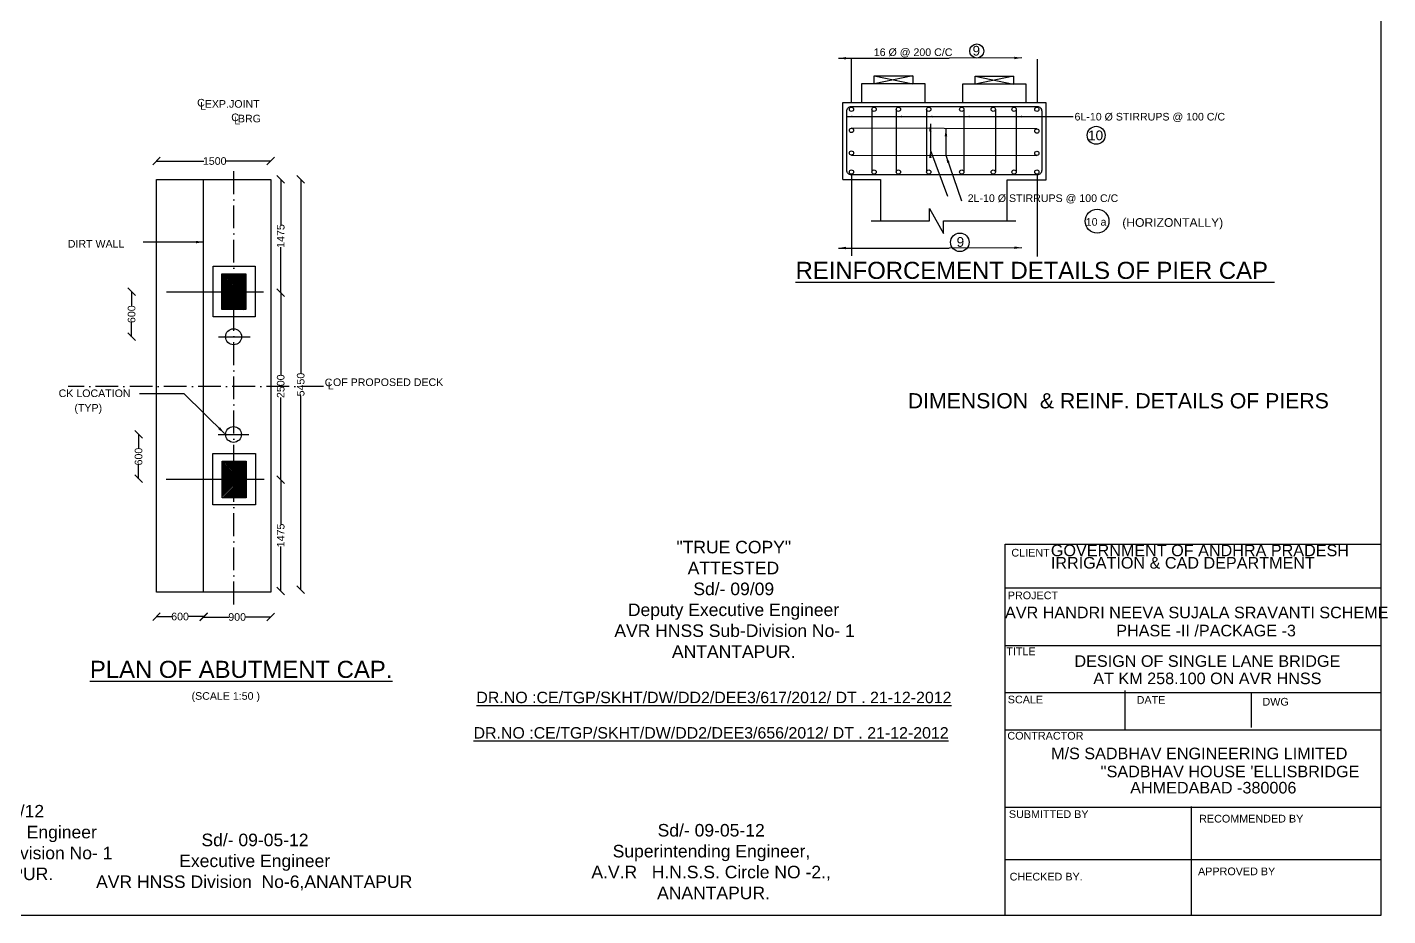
# Model space of a CAD drawing. Header units: millimetres. Extents: x 5124 to 2668651, y 2311 to 44569263.
# Drawn here: x 2650744 to 2668651, y 44547159 to 44558856 of the extents above; entities that cross this region are included whole.
import ezdxf

# ---------------------------------------------------------------- set-up
doc = ezdxf.new("R2010")
doc.units = ezdxf.units.MM
doc.header["$MEASUREMENT"] = 0
doc.linetypes.add('ACAD_ISO10W100', pattern=[18, 12, -3, 0, -3])
for name, color, linetype in [('DIMENSION', 7, 'Continuous'), ('DRAWING', 2, 'Continuous'), ('TEXT', 7, 'Continuous')]:
    doc.layers.add(name, color=color, linetype=linetype)
doc.styles.get("Standard").update_dxf_attribs({"font": 'arial.ttf', "height": 100})
doc.dimstyles.get("Standard").update_dxf_attribs({"dimtxt": 500, "dimasz": 100, "dimexe": 0.18, "dimexo": 0.0625, "dimgap": 0.09, "dimtad": 0, "dimdec": 0, "dimzin": 0, "dimdsep": 46, "dimtxsty": 'Standard', "dimblk": 'OBLIQUE', "dimcen": 0.09, "dimse1": 1, "dimse2": 1, "dimadec": 0, "dimazin": 0, "dimtfac": 1, "dimtdec": 0, "dimtofl": 0, "dimtmove": 0, "dimatfit": 3, "dimfxl": 1, "dimtolj": 1, "dimtzin": 0, "dimarcsym": 0})
pattern_1 = [(45, (0, 0), (-10.606601718, 10.606601718), [])]

# ---------------------------------------------------------------- blocks, each defined once
blk = doc.blocks.new('_Oblique')
at = {"color": 0, "linetype": 'ByBlock', "lineweight": -2}
blk.add_line((-0.5, -0.5), (0.5, 0.5), dxfattribs=at)
blk = doc.blocks.new('*D13')
at = {"layer": 'Defpoints', "color": 0, "transparency": 16777216}
for p in [(2653947, 44557094), (2653947, 44557087), (2652446, 44556853)]:
    blk.add_point(p, dxfattribs=at)
at = {"layer": 'TEXT', "color": 0, "lineweight": -2, "transparency": 16777216}
for p, q in [((2652446, 44557094), (2653068, 44557094)), ((2653947, 44557094), (2653357, 44557094))]:
    blk.add_line(p, q, dxfattribs=at)
at = {"layer": 'TEXT', "color": 0, "lineweight": -2, "transparency": 16777216, "xscale": 100, "yscale": 100, "zscale": 100, "rotation": 180}
blk.add_blockref('_Oblique', (2652446, 44557094), dxfattribs=at)
at = {"layer": 'TEXT', "color": 0, "lineweight": -2, "transparency": 16777216, "xscale": 100, "yscale": 100, "zscale": 100}
blk.add_blockref('_Oblique', (2653947, 44557094), dxfattribs=at)
at = {"layer": 'TEXT', "color": 0, "transparency": 16777216, "insert": (2653212, 44557094), "char_height": 100, "attachment_point": 5}
blk.add_mtext('\\A1;1500', dxfattribs=at)
blk = doc.blocks.new('*D14')
at = {"layer": 'Defpoints', "color": 0, "transparency": 16777216}
for p in [(2653949, 44556853), (2654043, 44555362), (2654081, 44555362)]:
    blk.add_point(p, dxfattribs=at)
at = {"layer": 'TEXT', "color": 0, "lineweight": -2, "transparency": 16777216}
for p, q in [((2654081, 44556853), (2654081, 44556252)), ((2654081, 44555362), (2654081, 44555962))]:
    blk.add_line(p, q, dxfattribs=at)
at = {"layer": 'TEXT', "color": 0, "lineweight": -2, "transparency": 16777216, "xscale": 100, "yscale": 100, "zscale": 100}
for p, rotation in [((2654081, 44556853), 90), ((2654081, 44555362), 270)]:
    blk.add_blockref('_Oblique', p, dxfattribs=dict(at, rotation=rotation))
at = {"layer": 'TEXT', "color": 0, "transparency": 16777216, "insert": (2654081, 44556107), "char_height": 100, "attachment_point": 5, "rotation": 90}
blk.add_mtext('\\A1;1475', dxfattribs=at)
blk = doc.blocks.new('*D15')
at = {"layer": 'Defpoints', "color": 0, "transparency": 16777216}
for p in [(2654081, 44555362), (2654081, 44552899), (2654081, 44552899)]:
    blk.add_point(p, dxfattribs=at)
at = {"layer": 'TEXT', "color": 0, "lineweight": -2, "transparency": 16777216}
for p, q in [((2654081, 44555362), (2654081, 44554281)), ((2654081, 44552899), (2654081, 44553980))]:
    blk.add_line(p, q, dxfattribs=at)
at = {"layer": 'TEXT', "color": 0, "lineweight": -2, "transparency": 16777216, "xscale": 100, "yscale": 100, "zscale": 100}
for p, rotation in [((2654081, 44555362), 90), ((2654081, 44552899), 270)]:
    blk.add_blockref('_Oblique', p, dxfattribs=dict(at, rotation=rotation))
at = {"layer": 'TEXT', "color": 0, "transparency": 16777216, "insert": (2654081, 44554130), "char_height": 100, "attachment_point": 5, "rotation": 90}
blk.add_mtext('\\A1;2500', dxfattribs=at)
blk = doc.blocks.new('*D16')
at = {"layer": 'Defpoints', "color": 0, "transparency": 16777216}
for p in [(2654081, 44552899), (2654081, 44551434), (2654081, 44551434)]:
    blk.add_point(p, dxfattribs=at)
at = {"layer": 'TEXT', "color": 0, "lineweight": -2, "transparency": 16777216}
for p, q in [((2654081, 44552899), (2654081, 44552312)), ((2654081, 44551434), (2654081, 44552021))]:
    blk.add_line(p, q, dxfattribs=at)
at = {"layer": 'TEXT', "color": 0, "lineweight": -2, "transparency": 16777216, "xscale": 100, "yscale": 100, "zscale": 100}
for p, rotation in [((2654081, 44552899), 90), ((2654081, 44551434), 270)]:
    blk.add_blockref('_Oblique', p, dxfattribs=dict(at, rotation=rotation))
at = {"layer": 'TEXT', "color": 0, "transparency": 16777216, "insert": (2654081, 44552166), "char_height": 100, "attachment_point": 5, "rotation": 90}
blk.add_mtext('\\A1;1475', dxfattribs=at)
blk = doc.blocks.new('*D17')
at = {"layer": 'Defpoints', "color": 0, "transparency": 16777216}
for p in [(2653949, 44556853), (2654344, 44556853), (2654286, 44551452)]:
    blk.add_point(p, dxfattribs=at)
at = {"layer": 'TEXT', "color": 0, "lineweight": -2, "transparency": 16777216}
for p, q in [((2654344, 44556853), (2654344, 44554302)), ((2654344, 44551452), (2654344, 44554003))]:
    blk.add_line(p, q, dxfattribs=at)
at = {"layer": 'TEXT', "color": 0, "lineweight": -2, "transparency": 16777216, "xscale": 100, "yscale": 100, "zscale": 100}
for p, rotation in [((2654344, 44556853), 90), ((2654344, 44551452), 270)]:
    blk.add_blockref('_Oblique', p, dxfattribs=dict(at, rotation=rotation))
at = {"layer": 'TEXT', "color": 0, "transparency": 16777216, "insert": (2654344, 44554152), "char_height": 100, "attachment_point": 5, "rotation": 90}
blk.add_mtext('\\A1;5450', dxfattribs=at)
blk = doc.blocks.new('*D18')
at = {"layer": 'Defpoints', "color": 0, "transparency": 16777216}
for p in [(2652446, 44551417), (2653066, 44551417), (2653066, 44551098)]:
    blk.add_point(p, dxfattribs=at)
at = {"layer": 'TEXT', "color": 0, "lineweight": -2, "transparency": 16777216}
for p, q in [((2652446, 44551098), (2652645, 44551098)), ((2653066, 44551098), (2652867, 44551098))]:
    blk.add_line(p, q, dxfattribs=at)
at = {"layer": 'TEXT', "color": 0, "lineweight": -2, "transparency": 16777216, "xscale": 100, "yscale": 100, "zscale": 100, "rotation": 180}
blk.add_blockref('_Oblique', (2652446, 44551098), dxfattribs=at)
at = {"layer": 'TEXT', "color": 0, "lineweight": -2, "transparency": 16777216, "xscale": 100, "yscale": 100, "zscale": 100}
blk.add_blockref('_Oblique', (2653066, 44551098), dxfattribs=at)
at = {"layer": 'TEXT', "color": 0, "transparency": 16777216, "insert": (2652756, 44551098), "char_height": 100, "attachment_point": 5}
blk.add_mtext('\\A1;600', dxfattribs=at)
blk = doc.blocks.new('*D19')
at = {"layer": 'Defpoints', "color": 0, "transparency": 16777216}
for p in [(2653066, 44551417), (2653949, 44551417), (2653949, 44551092)]:
    blk.add_point(p, dxfattribs=at)
at = {"layer": 'TEXT', "color": 0, "lineweight": -2, "transparency": 16777216}
for p, q in [((2653066, 44551092), (2653397, 44551092)), ((2653949, 44551092), (2653618, 44551092))]:
    blk.add_line(p, q, dxfattribs=at)
at = {"layer": 'TEXT', "color": 0, "lineweight": -2, "transparency": 16777216, "xscale": 100, "yscale": 100, "zscale": 100, "rotation": 180}
blk.add_blockref('_Oblique', (2653066, 44551092), dxfattribs=at)
at = {"layer": 'TEXT', "color": 0, "lineweight": -2, "transparency": 16777216, "xscale": 100, "yscale": 100, "zscale": 100}
blk.add_blockref('_Oblique', (2653949, 44551092), dxfattribs=at)
at = {"layer": 'TEXT', "color": 0, "transparency": 16777216, "insert": (2653507, 44551092), "char_height": 100, "attachment_point": 5}
blk.add_mtext('\\A1;900', dxfattribs=at)
blk = doc.blocks.new('*D20')
at = {"layer": 'Defpoints', "color": 0, "transparency": 16777216}
for p in [(2652118, 44555374), (2652943, 44555374), (2652943, 44554782)]:
    blk.add_point(p, dxfattribs=at)
at = {"layer": 'TEXT', "color": 0, "lineweight": -2, "transparency": 16777216}
for p, q in [((2652118, 44555374), (2652118, 44555189)), ((2652118, 44554782), (2652118, 44554967))]:
    blk.add_line(p, q, dxfattribs=at)
at = {"layer": 'TEXT', "color": 0, "lineweight": -2, "transparency": 16777216, "xscale": 100, "yscale": 100, "zscale": 100}
for p, rotation in [((2652118, 44555374), 90), ((2652118, 44554782), 270)]:
    blk.add_blockref('_Oblique', p, dxfattribs=dict(at, rotation=rotation))
at = {"layer": 'TEXT', "color": 0, "transparency": 16777216, "insert": (2652118, 44555078), "char_height": 100, "attachment_point": 5, "rotation": 90}
blk.add_mtext('\\A1;600', dxfattribs=at)
blk = doc.blocks.new('*D21')
at = {"layer": 'Defpoints', "color": 0, "transparency": 16777216}
for p in [(2653258, 44553496), (2652210, 44552913), (2652943, 44552913)]:
    blk.add_point(p, dxfattribs=at)
at = {"layer": 'TEXT', "color": 0, "lineweight": -2, "transparency": 16777216}
for p, q in [((2652210, 44553496), (2652210, 44553315)), ((2652210, 44552913), (2652210, 44553093))]:
    blk.add_line(p, q, dxfattribs=at)
at = {"layer": 'TEXT', "color": 0, "lineweight": -2, "transparency": 16777216, "xscale": 100, "yscale": 100, "zscale": 100}
for p, rotation in [((2652210, 44553496), 90), ((2652210, 44552913), 270)]:
    blk.add_blockref('_Oblique', p, dxfattribs=dict(at, rotation=rotation))
at = {"layer": 'TEXT', "color": 0, "transparency": 16777216, "insert": (2652210, 44553204), "char_height": 100, "attachment_point": 5, "rotation": 90}
blk.add_mtext('\\A1;600', dxfattribs=at)

msp = doc.modelspace()

# ---------------------------------------------------------------- hatches: boundary and pattern name
at = {"layer": 'DRAWING'}
h = msp.add_hatch(dxfattribs=at)
h.set_pattern_fill('ANSI31', color=0, scale=120, style=0)
h.set_pattern_definition(pattern_1)
h.paths.add_polyline_path([(2653306.6, 44555610.1), (2653623.1, 44555610.1), (2653623.1, 44555138), (2653306.6, 44555138)])
h = msp.add_hatch(dxfattribs=at)
h.set_pattern_fill('ANSI31', color=0, scale=120, style=0)
h.set_pattern_definition(pattern_1)
h.paths.add_polyline_path([(2653312.2, 44553144.2), (2653628, 44553144.2), (2653628, 44552662), (2653312.2, 44552662)])

# ---------------------------------------------------------------- linework, layer by layer
at = {"layer": 'DIMENSION', "color": 0}
for centre, radius in [((2663241.3, 44558542.4), 92.5), ((2664812.7, 44557432.7), 118.4), ((2664824.6, 44556302.4), 156.7), ((2663018.5, 44556024.9), 121.8)]:
    msp.add_circle(centre, radius, dxfattribs=at)
at = {"layer": 'DRAWING', "color": 0}
for points in [[(2640331.9, 44569263.4), (2668560.5, 44569263.4), (2668560.5, 44547161), (2640331.9, 44547161)], [(2662399.4, 44558109.7), (2661892.1, 44558109.7), (2661892.1, 44558216.4), (2662399.4, 44558216.4)], [(2663726, 44558104.2), (2663221.5, 44558104.2), (2663221.5, 44558212), (2663726, 44558212)], [(2661722.7, 44557863.1), (2662562.2, 44557863.1), (2662562.2, 44558109.7), (2661722.7, 44558109.7)], [(2663051.9, 44557863.1), (2663891.5, 44557863.1), (2663891.5, 44558104.2), (2663051.9, 44558104.2)], [(2652445.7, 44556852.9), (2653948.6, 44556852.9), (2653948.6, 44551417.1), (2652445.7, 44551417.1)], [(2653193.1, 44555708.3), (2653744.6, 44555708.3), (2653744.6, 44555043.2), (2653193.1, 44555043.2)], [(2653306.6, 44555610.1), (2653623.1, 44555610.1), (2653623.1, 44555138), (2653306.6, 44555138)], [(2653189.3, 44553244.3), (2653748.2, 44553244.3), (2653748.2, 44552567.1), (2653189.3, 44552567.1)], [(2653312.2, 44553144.2), (2653628, 44553144.2), (2653628, 44552662), (2653312.2, 44552662)]]:
    msp.add_lwpolyline(points, close=True, dxfattribs=at)
for points in [[(2661594.3, 44557863.1), (2661594.3, 44558433.9)], [(2664039.5, 44557863.1), (2664039.5, 44558433.4)], [(2662399.4, 44558216.4), (2661892.1, 44558109.7)], [(2661892.1, 44558216.4), (2662399.4, 44558109.7)], [(2663726, 44558212), (2663221.5, 44558104.2)], [(2663221.5, 44558212), (2663726, 44558104.2)], [(2661477.1, 44556849.7), (2661477.1, 44557863.1), (2664151.3, 44557863.1), (2664151.3, 44556841.8), (2663638.3, 44556841.8), (2663638.3, 44556309.1)], [(2661862.1, 44557775.9), (2661862.1, 44556948.1)], [(2662181.4, 44557775.9), (2662181.4, 44556948.1)], [(2662581.5, 44557775.9), (2662581.5, 44556948.1)], [(2663071.1, 44557775.9), (2663071.1, 44556948.1)], [(2663487, 44557775.9), (2663487, 44556948.1)], [(2663760.9, 44557775.9), (2663760.9, 44556948.1)], [(2664031.9, 44557516.3), (2661592.6, 44557524.9)], [(2661592.5, 44557171.8), (2664031.9, 44557167.2)], [(2653066, 44551417.1), (2653066, 44556852.9)], [(2661477.1, 44556849.7), (2661973.6, 44556849.7), (2661973.6, 44556309.1)], [(2661592.5, 44556919.7), (2661592.5, 44555846.8)], [(2664035.8, 44556912.4), (2664035.8, 44555838.5)], [(2661850.6, 44556309.1), (2662617.5, 44556309.1), (2662617.5, 44556470), (2662802, 44556141.7), (2662802, 44556309.1), (2663753.2, 44556309.1)], [(2652578.9, 44555374.5), (2653854.1, 44555374.5)], [(2653262.2, 44554781), (2653676.9, 44554781)], [(2653258.4, 44553495.5), (2653661.6, 44553495.5)], [(2652573.3, 44552907.3), (2653861.6, 44552907.3)]]:
    msp.add_lwpolyline(points, dxfattribs=at)
msp.add_lwpolyline([(2661590.5, 44557811.7), (2664035.8, 44557811.7, -0.4142136), (2664095.8, 44557751.7), (2664095.8, 44556972.4, -0.4142136), (2664035.8, 44556912.4), (2661590.5, 44556912.4, -0.4142136), (2661530.5, 44556972.4), (2661530.5, 44557751.7, -0.4142136)], format="xyb", close=True, dxfattribs=at)
at = {"layer": 'DRAWING', "color": 0, "linetype": 'ACAD_ISO10W100', "ltscale": 25}
for points in [[(2653463.3, 44551258.2), (2653463.3, 44556981.7)], [(2654643.3, 44554124.4), (2651281.8, 44554124.4)]]:
    msp.add_lwpolyline(points, dxfattribs=at)
at = {"layer": 'DRAWING', "color": 0}
for centre, radius in [((2661592.5, 44557775.9), 28.3), ((2661890.4, 44557775.9), 28.3), ((2662209.7, 44557775.9), 28.3), ((2662609.8, 44557775.9), 28.3), ((2663042.8, 44557775.9), 28.3), ((2663458.7, 44557775.9), 28.3), ((2663732.5, 44557775.9), 28.3), ((2664031.9, 44557775.9), 28.3), ((2661592.5, 44557496.6), 28.3), ((2664031.9, 44557487.9), 28.3), ((2661592.5, 44557200.2), 28.3), ((2664031.9, 44557195.6), 28.3), ((2661592.5, 44556948.1), 28.3), ((2661890.4, 44556948.1), 28.3), ((2662209.7, 44556948.1), 28.3), ((2662609.8, 44556948.1), 28.3), ((2663042.8, 44556948.1), 28.3), ((2663458.7, 44556948.1), 28.3), ((2663732.5, 44556948.1), 28.3), ((2664031.9, 44556948.1), 28.3), ((2653460, 44554781), 105.6), ((2653460, 44553495.5), 104.1)]:
    msp.add_circle(centre, radius, dxfattribs=at)
at = {"layer": 'TEXT', "color": 0}
msp.add_lwpolyline([(2668560.5, 44547161), (2663612.8, 44547161), (2663612.8, 44552051.8), (2668560.5, 44552051.8)], close=True, dxfattribs=at)
for points in [[(2663612.8, 44551476.7), (2668560.5, 44551476.7)], [(2663612.8, 44550716.9), (2668560.5, 44550716.9)], [(2663612.8, 44550098.8), (2668560.5, 44550098.8)], [(2665192.6, 44549616.6), (2665192.6, 44550126.9)], [(2666855, 44549639.2), (2666855, 44550104.2)], [(2663612.8, 44549605.4), (2668560.5, 44549605.4)], [(2663612.8, 44548587.7), (2668560.5, 44548587.7)], [(2666066.8, 44547159.1), (2666066.8, 44548599.5)], [(2663612.8, 44547901.5), (2668560.5, 44547901.5)]]:
    msp.add_lwpolyline(points, dxfattribs=at)

# ---------------------------------------------------------------- texts
at = {"layer": 'DIMENSION', "color": 0}
for s, p in [('C', (2652980.9, 44557812.4)), ('L', (2653021, 44557769.8)), ('C', (2653429.7, 44557619.4)), ('L', (2653469.8, 44557576.8)), ('C', (2654659.6, 44554130)), ('L', (2654699.7, 44554087.4))]:
    msp.add_text(s, height=100, dxfattribs=at).set_placement(p)
at = {"layer": 'DIMENSION', "char_height": 165, "attachment_point": 1}
for s, insert, width in [('\\pi901.42;Sd/- 05/05/12 \\P\\pi199.27;{\\C0;Deputy Executive Engineer  \\P\\pi21.328;AVR HNSS Sub-Division No- 1 \\P\\pi778.97;ANTANTAPUR.}', (2648681, 44548618.7), 3164.376), ('\\pi1420.1;Sd/- 09-05-12\\P\\pi828.26;Superintending Engineer,\\P\\pi548.46;A.V.R   H.N.S.S. Circle NO -2.,\\P\\pi1348.8; ANANTAPUR.', (2657621.2, 44548367.7), 4227.196), ('\\pi1420.1;Sd/- 09-05-12\\P\\pi1128.1;{\\C0;Executive Engineer  \\P\\pi33.653;AVR HNSS Division  No-6,ANANTAPUR }', (2651617.3, 44548240.4), 4227.196)]:
    msp.add_mtext(s, dxfattribs=dict(at, insert=insert, width=width))
at = {"layer": 'TEXT', "color": 0}
for s, height, p in [('16 Ø @ 200 C/C ', 100, (2661886.1, 44558477)), ('9', 128, (2663185.9, 44558482.5)), ('EXP.JOINT ', 100, (2653081.6, 44557796.5)), ('BRG', 100, (2653517.6, 44557603.8)), ('6L-10 Ø STIRRUPS @ 100 C/C ', 100, (2664527.7, 44557628)), ('10', 127.97, (2664705.5, 44557368.2)), ('2L-10 Ø STIRRUPS @ 100 C/C ', 100, (2663122, 44556555.3)), ('10 a', 100, (2664675.9, 44556243.4)), ('(HORIZONTALLY)', 114.015, (2665156.7, 44556228.2)), ('DIRT WALL ', 100, (2651278.6, 44555954.9)), ('9', 128, (2662975.9, 44555965.4)), ('%%UREINFORCEMENT DETAILS OF PIER CAP ', 225, (2660856.7, 44555542.9)), ('CK LOCATION ', 100, (2651157.9, 44553987.4)), ('OF PROPOSED DECK ', 100, (2654768.5, 44554132.8)), ('(TYP)', 100, (2651365.9, 44553795.6)), ('DIMENSION  & REINF. DETAILS OF PIERS ', 200, (2662333.4, 44553838.7)), ('CLIENT ', 101.52, (2663697.1, 44551887.6)), ('GOVERNMENT OF ANDHRA PRADESH ', 152.276, (2664216.2, 44551892.5)), ('IRRIGATION & CAD DEPARTMENT ', 152.276, (2664216.2, 44551729.5)), ('PROJECT ', 101.52, (2663649.4, 44551325.9)), ('AVR HANDRI NEEVA SUJALA SRAVANTI SCHEME ', 152.276, (2663612.8, 44551075.4)), ('PHASE -II /PACKAGE -3', 152.276, (2665077.3, 44550837.5)), ('TITLE ', 101.52, (2663629.6, 44550589.8)), ('%%UPLAN OF ABUTMENT CAP.', 225, (2651569.2, 44550290.6)), ('DESIGN OF SINGLE LANE BRIDGE ', 152.276, (2664527, 44550436.2)), ('AT KM 258.100 ON AVR HNSS', 152.276, (2664774.9, 44550208.2)), ('(SCALE 1:50 )', 100, (2652907.6, 44550002.7)), ('%%UDR.NO :CE/TGP/SKHT/DW/DD2/DEE3/617/2012/ DT . 21-12-2012', 150, (2656655.6, 44549958.6)), ('SCALE ', 101.52, (2663649.4, 44549955.5)), ('DATE ', 101.52, (2665345.1, 44549950.6)), ('DWG', 101.52, (2667001.1, 44549925.8)), ('%%UDR.NO :CE/TGP/SKHT/DW/DD2/DEE3/656/2012/ DT . 21-12-2012', 150, (2656618.3, 44549492.5)), ('CONTRACTOR', 101.52, (2663644.3, 44549478.1)), ('M/S SADBHAV ENGINEERING LIMITED ', 152.276, (2664219.5, 44549220.4)), ("''SADBHAV HOUSE 'ELLISBRIDGE ", 152.276, (2664869, 44548982.6)), ('AHMEDABAD -380006', 152.276, (2665260.7, 44548769.5)), ('SUBMITTED BY ', 101.517, (2663664.1, 44548446.5)), ('RECOMMENDED BY', 101.517, (2666168, 44548387)), ('CHECKED BY.', 101.517, (2663674.1, 44547623.9)), ('APPROVED BY ', 101.517, (2666153.1, 44547693.3))]:
    msp.add_text(s, height=height, dxfattribs=at).set_placement(p)
at = {"layer": 'TEXT', "color": 0, "insert": (2658450.5, 44552094.9), "char_height": 165, "width": 3164.376, "attachment_point": 1}
msp.add_mtext('\\pi838.67;"TRUE COPY" \\P\\pi986.4;ATTESTED  \\P\\pi1060.6;Sd/- 09/09\\P\\pi199.27;Deputy Executive Engineer  \\P\\pi21.328;AVR HNSS Sub-Division No- 1 \\P\\pi778.97;ANTANTAPUR.', dxfattribs=at)

# ---------------------------------------------------------------- dimensions: what is measured, and where the dimension line sits
at = {"layer": 'TEXT', "color": 0}
dim = msp.add_linear_dim(base=(2653947, 44557093.9), p1=(2652445.7, 44556852.9), p2=(2653947, 44557087), text='1500', dimstyle='Standard', dxfattribs=at)
dim.commit()
dim.dimension.update_dxf_attribs({"geometry": '*D13', "text_midpoint": (2653212.1, 44557093.9), "dimtype": 160})
for base, p1, p2, text, picture, middle in [((2654081.4, 44555361.6), (2653948.6, 44556852.9), (2654042.6, 44555361.6), '1475', '*D14', (2654081.4, 44556107.3)), ((2654344.4, 44556852.9), (2654285.9, 44551451.9), (2653948.6, 44556852.9), '5450', '*D17', (2654344.4, 44554152.4)), ((2652117.7, 44555374.4), (2652943.4, 44554781.7), (2652943.4, 44555374.4), '600', '*D20', (2652117.7, 44555078.1)), ((2654081.4, 44552899.3), (2654081.4, 44555361.6), (2654081.4, 44552899.3), '2500', '*D15', (2654081.4, 44554130.5)), ((2652210.1, 44552912.7), (2653258.4, 44553495.5), (2652943.4, 44552912.7), '600', '*D21', (2652210.1, 44553204.1)), ((2654081.4, 44551433.7), (2654081.4, 44552899.3), (2654081.4, 44551433.7), '1475', '*D16', (2654081.4, 44552166.5))]:
    dim = msp.add_linear_dim(base=base, p1=p1, p2=p2, angle=90, text=text, dimstyle='Standard', dxfattribs=at)
    dim.commit()
    dim.dimension.update_dxf_attribs({"geometry": picture, "text_midpoint": middle})
for base, p1, p2, text, picture, middle in [((2653066, 44551098), (2652445.7, 44551417.1), (2653066, 44551417.1), '600', '*D18', (2652755.8, 44551098)), ((2653948.6, 44551091.9), (2653066, 44551417.1), (2653948.6, 44551417.1), '900', '*D19', (2653507.3, 44551091.9))]:
    dim = msp.add_linear_dim(base=base, p1=p1, p2=p2, text=text, dimstyle='Standard', dxfattribs=at)
    dim.commit()
    dim.dimension.update_dxf_attribs({"geometry": picture, "text_midpoint": middle})

# ---------------------------------------------------------------- leaders
at = {"layer": 'DIMENSION'}
msp.add_leader([(2653066, 44556027.2), (2652271.6, 44556027.2)], dimstyle='Standard', override={"dimgap": 0.09, "dimtad": 0}, dxfattribs=at)
at = {"layer": 'DRAWING', "color": 0}
for points, override in [([(2661530.5, 44557679.1), (2664512.1, 44557679.1)], {"dimasz": 75, "dimgap": 0.09, "dimtad": 0}), ([(2662181.4, 44557679.1), (2662581.5, 44557679.1)], {"dimasz": 75, "dimgap": 0.09, "dimtad": 0}), ([(2662581.5, 44557679.1), (2663071.1, 44557679.1)], {"dimasz": 75, "dimgap": 0.09, "dimtad": 0}), ([(2663071.1, 44557679.1), (2663487, 44557679.1)], {"dimasz": 75, "dimgap": 0.09, "dimtad": 0}), ([(2663760.9, 44557679.1), (2663955.4, 44557679.1)], {"dimasz": 75, "dimgap": 0.09, "dimtad": 0}), ([(2663760.9, 44557679.1), (2664095.8, 44557679.1)], {"dimasz": 75, "dimgap": 0.09, "dimtad": 0}), ([(2662835.7, 44557520.5), (2662835.1, 44557169.5), (2663038.7, 44556568.5)], {"dimgap": 0.09, "dimtad": 0}), ([(2662835.1, 44557169.5), (2663038.7, 44556568.5)], {"dimgap": 0.09, "dimtad": 0})]:
    msp.add_leader(points, dimstyle='Standard', override=override, dxfattribs=at)
at = {"layer": 'TEXT', "color": 0}
for points in [[(2661421.2, 44558446.9), (2662878.3, 44558446.9)], [(2663834.8, 44558451.6), (2662878.3, 44558446.9)], [(2662630.4, 44557583.1), (2662630.4, 44557233.7)], [(2662630.4, 44557233.7), (2662630.4, 44557231), (2662856.4, 44556630.2)], [(2661421.2, 44555949.1), (2662878.3, 44555949.1)], [(2663834.8, 44555953.8), (2662878.3, 44555949.1)], [(2653341.4, 44553507.5), (2652812.1, 44554031.4), (2652221.3, 44554031.4)]]:
    msp.add_leader(points, dimstyle='Standard', override={"dimgap": 0.09, "dimtad": 0}, dxfattribs=at)

doc.saveas('drawing.dxf')
